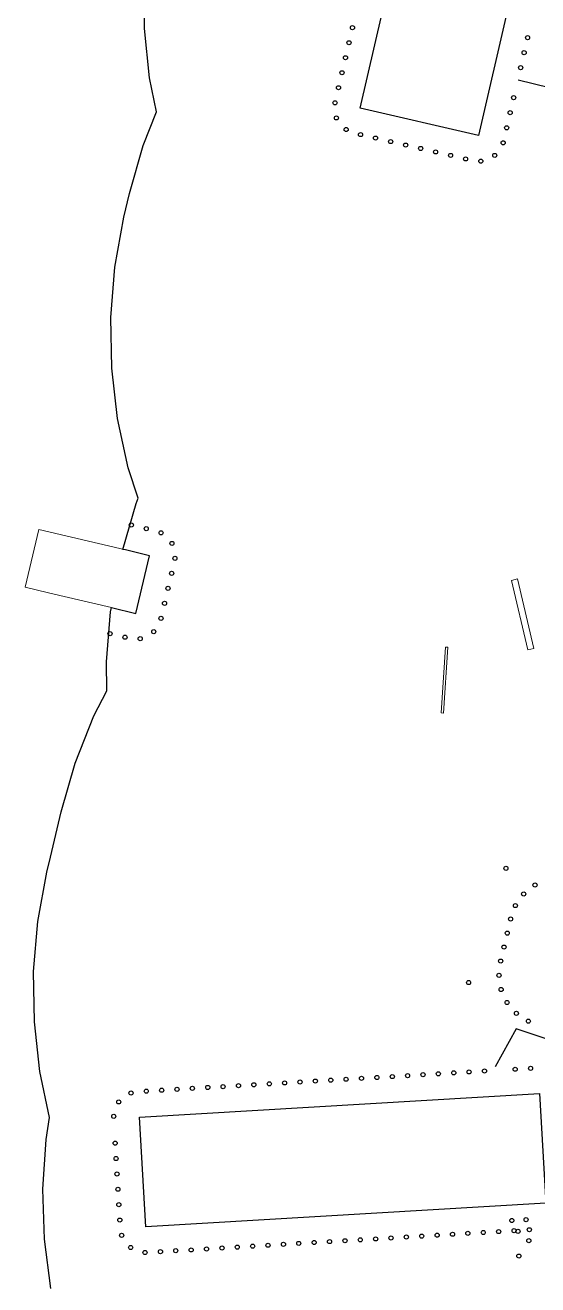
# Model space of a CAD drawing. Header units: metres. Extents: x 376 to 894, y 14078 to 15017.
# Drawn here: x 662.5 to 712.4, y 14481.4 to 14604 of the extents above; entities that cross this region are included whole.
import ezdxf

# ---------------------------------------------------------------- set-up
doc = ezdxf.new("R2010")
doc.units = ezdxf.units.M
for name, color, linetype in [('BUILDING', 7, 'Continuous'), ('ELECTR_CABLE_COMM', 7, 'Continuous'), ('GAS', 7, 'Continuous'), ('GROUND', 7, 'Continuous')]:
    doc.layers.add(name, color=color, linetype=linetype)

# ---------------------------------------------------------------- blocks, each defined once
blk = doc.blocks.new('КИЗИЛЬНИК_БЛЕСТЯЩИЙ')
blk.add_circle((0, 0), 0.2)
blk = doc.blocks.new('СНЕЖНОЯГОДНИК_ДОРЕНБОЗА')
blk.add_circle((0, 0), 0.2)
blk = doc.blocks.new('СПИРЕЯ_GREFSHEIM')
blk.add_circle((0, 0), 0.2)
blk = doc.blocks.new('ЛИПА_МЕЛКОЛИСТНАЯ')
blk.add_circle((0, 0), 0.2)

msp = doc.modelspace()

# ---------------------------------------------------------------- linework, layer by layer
at = {"layer": 'BUILDING'}
for points in [[(709.5, 14605.59), (706.63, 14593.23), (695.1, 14595.91), (697.97, 14608.27)], [(673.6, 14497.69), (712.56, 14500), (713.19, 14489.34), (674.23, 14487.03)]]:
    msp.add_lwpolyline(points, close=True, dxfattribs=at)
at = {"layer": 'BUILDING', "color": 251, "linetype": 'Continuous', "lineweight": 9, "flags": 128}
msp.add_lwpolyline([(663.8, 14554.89), (662.48, 14549.28), (663.41, 14549.06), (664.88, 14548.71), (670.88, 14547.29), (673.25, 14546.73), (674.57, 14552.34), (672.24, 14552.9), (663.8, 14554.89)], close=True, dxfattribs=at)
at = {"layer": 'ELECTR_CABLE_COMM'}
for points in [[(736.98, 14692.55), (740.28, 14640.38), (742.72, 14590.74), (710.48, 14598.64)], [(744.94, 14494.18), (725.68, 14500.64), (716.69, 14504.17), (710.31, 14506.29), (708.24, 14502.59)]]:
    msp.add_lwpolyline(points, dxfattribs=at)
at = {"layer": 'GAS', "color": 252, "linetype": 'Continuous', "lineweight": 9, "flags": 128}
for points in [[(710.42, 14550.08), (712.02, 14543.31), (711.43, 14543.17), (709.84, 14549.94), (710.42, 14550.08)], [(703.42, 14543.45), (703.64, 14543.43), (703.21, 14537.03), (702.99, 14537.05), (703.42, 14543.45)]]:
    msp.add_lwpolyline(points, dxfattribs=at)
at = {"layer": 'GROUND'}
msp.add_lwpolyline([(664.99, 14481.03), (664.36, 14485.84), (664.2, 14490.68), (664.51, 14495.51), (664.86, 14497.65), (663.91, 14502.13), (663.37, 14506.98), (663.3, 14511.87), (663.71, 14516.74), (664.59, 14521.54), (664.94, 14523), (665.97, 14527.41), (667.34, 14532.16), (669.17, 14536.75), (670.43, 14539.19), (670.39, 14542), (670.8, 14546.89), (670.87, 14547.29), (670.88, 14547.29), (673.25, 14546.73), (674.57, 14552.34), (672.24, 14552.9), (671.99, 14552.95), (673.27, 14557.42), (673.48, 14557.93), (672.52, 14560.89), (671.47, 14565.71), (670.9, 14570.6), (670.82, 14575.53), (671.22, 14580.44), (672.1, 14585.29), (672.64, 14587.6), (673.98, 14592.27), (675.26, 14595.53), (674.59, 14598.84), (674.09, 14603.66), (674.06, 14608.51)], dxfattribs=at)

# ---------------------------------------------------------------- block references
at = {"layer": 'BUSH'}
for name, p in [('СНЕЖНОЯГОДНИК_ДОРЕНБОЗА', (694.35, 14603.73)), ('СНЕЖНОЯГОДНИК_ДОРЕНБОЗА', (694.01, 14602.27)), ('СНЕЖНОЯГОДНИК_ДОРЕНБОЗА', (711.41, 14602.76)), ('СНЕЖНОЯГОДНИК_ДОРЕНБОЗА', (693.67, 14600.81)), ('СНЕЖНОЯГОДНИК_ДОРЕНБОЗА', (711.07, 14601.3)), ('СНЕЖНОЯГОДНИК_ДОРЕНБОЗА', (710.73, 14599.84)), ('СНЕЖНОЯГОДНИК_ДОРЕНБОЗА', (693.33, 14599.35)), ('СНЕЖНОЯГОДНИК_ДОРЕНБОЗА', (692.99, 14597.89)), ('СНЕЖНОЯГОДНИК_ДОРЕНБОЗА', (692.65, 14596.42)), ('СНЕЖНОЯГОДНИК_ДОРЕНБОЗА', (710.05, 14596.92)), ('СНЕЖНОЯГОДНИК_ДОРЕНБОЗА', (692.79, 14594.95)), ('СНЕЖНОЯГОДНИК_ДОРЕНБОЗА', (709.71, 14595.46)), ('СНЕЖНОЯГОДНИК_ДОРЕНБОЗА', (693.74, 14593.82)), ('СНЕЖНОЯГОДНИК_ДОРЕНБОЗА', (709.37, 14593.99)), ('СНЕЖНОЯГОДНИК_ДОРЕНБОЗА', (695.14, 14593.33)), ('СНЕЖНОЯГОДНИК_ДОРЕНБОЗА', (696.6, 14592.99)), ('СНЕЖНОЯГОДНИК_ДОРЕНБОЗА', (698.07, 14592.65)), ('СНЕЖНОЯГОДНИК_ДОРЕНБОЗА', (699.53, 14592.31)), ('СНЕЖНОЯГОДНИК_ДОРЕНБОЗА', (709.03, 14592.53)), ('СНЕЖНОЯГОДНИК_ДОРЕНБОЗА', (700.99, 14591.98)), ('СНЕЖНОЯГОДНИК_ДОРЕНБОЗА', (702.45, 14591.64)), ('СНЕЖНОЯГОДНИК_ДОРЕНБОЗА', (703.91, 14591.3)), ('СНЕЖНОЯГОДНИК_ДОРЕНБОЗА', (705.37, 14590.96)), ('СНЕЖНОЯГОДНИК_ДОРЕНБОЗА', (708.21, 14591.3)), ('СНЕЖНОЯГОДНИК_ДОРЕНБОЗА', (706.85, 14590.74)), ('СНЕЖНОЯГОДНИК_ДОРЕНБОЗА', (672.81, 14555.33)), ('СНЕЖНОЯГОДНИК_ДОРЕНБОЗА', (674.27, 14554.98)), ('СНЕЖНОЯГОДНИК_ДОРЕНБОЗА', (675.71, 14554.57)), ('СНЕЖНОЯГОДНИК_ДОРЕНБОЗА', (676.77, 14553.54)), ('СНЕЖНОЯГОДНИК_ДОРЕНБОЗА', (677.06, 14552.09)), ('СНЕЖНОЯГОДНИК_ДОРЕНБОЗА', (676.74, 14550.63)), ('СНЕЖНОЯГОДНИК_ДОРЕНБОЗА', (676.39, 14549.17)), ('СНЕЖНОЯГОДНИК_ДОРЕНБОЗА', (676.05, 14547.71)), ('СНЕЖНОЯГОДНИК_ДОРЕНБОЗА', (675.7, 14546.25)), ('СНЕЖНОЯГОДНИК_ДОРЕНБОЗА', (670.74, 14544.76)), ('СНЕЖНОЯГОДНИК_ДОРЕНБОЗА', (672.2, 14544.41)), ('СНЕЖНОЯГОДНИК_ДОРЕНБОЗА', (675, 14544.95)), ('СНЕЖНОЯГОДНИК_ДОРЕНБОЗА', (673.68, 14544.27)), ('КИЗИЛЬНИК_БЛЕСТЯЩИЙ', (712.13, 14520.29)), ('СПИРЕЯ_GREFSHEIM', (711.03, 14519.42)), ('СНЕЖНОЯГОДНИК_ДОРЕНБОЗА', (710.22, 14518.29)), ('КИЗИЛЬНИК_БЛЕСТЯЩИЙ', (709.75, 14516.98)), ('СПИРЕЯ_GREFSHEIM', (709.43, 14515.61)), ('СНЕЖНОЯГОДНИК_ДОРЕНБОЗА', (709.11, 14514.25)), ('КИЗИЛЬНИК_БЛЕСТЯЩИЙ', (708.79, 14512.89)), ('СПИРЕЯ_GREFSHEIM', (708.62, 14511.5)), ('СНЕЖНОЯГОДНИК_ДОРЕНБОЗА', (708.83, 14510.12)), ('КИЗИЛЬНИК_БЛЕСТЯЩИЙ', (709.41, 14508.86)), ('СПИРЕЯ_GREFSHEIM', (710.32, 14507.8)), ('СНЕЖНОЯГОДНИК_ДОРЕНБОЗА', (711.49, 14507.04)), ('СНЕЖНОЯГОДНИК_ДОРЕНБОЗА', (695.23, 14501.48)), ('СНЕЖНОЯГОДНИК_ДОРЕНБОЗА', (696.73, 14501.56)), ('СНЕЖНОЯГОДНИК_ДОРЕНБОЗА', (698.23, 14501.65)), ('СНЕЖНОЯГОДНИК_ДОРЕНБОЗА', (699.72, 14501.74)), ('СНЕЖНОЯГОДНИК_ДОРЕНБОЗА', (701.22, 14501.83)), ('СНЕЖНОЯГОДНИК_ДОРЕНБОЗА', (702.72, 14501.92)), ('СНЕЖНОЯГОДНИК_ДОРЕНБОЗА', (704.22, 14502.01)), ('СНЕЖНОЯГОДНИК_ДОРЕНБОЗА', (705.71, 14502.1)), ('СНЕЖНОЯГОДНИК_ДОРЕНБОЗА', (707.21, 14502.19)), ('СНЕЖНОЯГОДНИК_ДОРЕНБОЗА', (710.2, 14502.36)), ('СНЕЖНОЯГОДНИК_ДОРЕНБОЗА', (711.7, 14502.45)), ('СНЕЖНОЯГОДНИК_ДОРЕНБОЗА', (674.27, 14500.23)), ('СНЕЖНОЯГОДНИК_ДОРЕНБОЗА', (675.77, 14500.32)), ('СНЕЖНОЯГОДНИК_ДОРЕНБОЗА', (677.26, 14500.41)), ('СНЕЖНОЯГОДНИК_ДОРЕНБОЗА', (678.76, 14500.5)), ('СНЕЖНОЯГОДНИК_ДОРЕНБОЗА', (680.26, 14500.59)), ('СНЕЖНОЯГОДНИК_ДОРЕНБОЗА', (681.75, 14500.67)), ('СНЕЖНОЯГОДНИК_ДОРЕНБОЗА', (683.25, 14500.76)), ('СНЕЖНОЯГОДНИК_ДОРЕНБОЗА', (684.75, 14500.85)), ('СНЕЖНОЯГОДНИК_ДОРЕНБОЗА', (686.25, 14500.94)), ('СНЕЖНОЯГОДНИК_ДОРЕНБОЗА', (687.74, 14501.03)), ('СНЕЖНОЯГОДНИК_ДОРЕНБОЗА', (689.24, 14501.12)), ('СНЕЖНОЯГОДНИК_ДОРЕНБОЗА', (690.74, 14501.21)), ('СНЕЖНОЯГОДНИК_ДОРЕНБОЗА', (692.24, 14501.3)), ('СНЕЖНОЯГОДНИК_ДОРЕНБОЗА', (693.73, 14501.39)), ('СНЕЖНОЯГОДНИК_ДОРЕНБОЗА', (671.59, 14499.18)), ('СНЕЖНОЯГОДНИК_ДОРЕНБОЗА', (672.78, 14500.05)), ('СНЕЖНОЯГОДНИК_ДОРЕНБОЗА', (671.1, 14497.78)), ('СНЕЖНОЯГОДНИК_ДОРЕНБОЗА', (671.24, 14495.17)), ('СНЕЖНОЯГОДНИК_ДОРЕНБОЗА', (671.33, 14493.67)), ('СНЕЖНОЯГОДНИК_ДОРЕНБОЗА', (671.42, 14492.17)), ('СНЕЖНОЯГОДНИК_ДОРЕНБОЗА', (671.51, 14490.68)), ('СНЕЖНОЯГОДНИК_ДОРЕНБОЗА', (671.6, 14489.18)), ('СНЕЖНОЯГОДНИК_ДОРЕНБОЗА', (671.69, 14487.68)), ('СПИРЕЯ_GREFSHEIM', (709.87, 14487.64)), ('КИЗИЛЬНИК_БЛЕСТЯЩИЙ', (711.26, 14487.72)), ('СНЕЖНОЯГОДНИК_ДОРЕНБОЗА', (711.58, 14486.74)), ('СНЕЖНОЯГОДНИК_ДОРЕНБОЗА', (671.87, 14486.2)), ('СНЕЖНОЯГОДНИК_ДОРЕНБОЗА', (692.12, 14485.59)), ('СНЕЖНОЯГОДНИК_ДОРЕНБОЗА', (693.62, 14485.67)), ('СНЕЖНОЯГОДНИК_ДОРЕНБОЗА', (695.11, 14485.76)), ('СНЕЖНОЯГОДНИК_ДОРЕНБОЗА', (696.61, 14485.85)), ('СНЕЖНОЯГОДНИК_ДОРЕНБОЗА', (698.11, 14485.94)), ('СНЕЖНОЯГОДНИК_ДОРЕНБОЗА', (699.6, 14486.03)), ('СНЕЖНОЯГОДНИК_ДОРЕНБОЗА', (701.1, 14486.12)), ('СНЕЖНОЯГОДНИК_ДОРЕНБОЗА', (702.6, 14486.21)), ('СНЕЖНОЯГОДНИК_ДОРЕНБОЗА', (704.1, 14486.3)), ('СНЕЖНОЯГОДНИК_ДОРЕНБОЗА', (705.59, 14486.39)), ('СНЕЖНОЯГОДНИК_ДОРЕНБОЗА', (707.09, 14486.47)), ('СНЕЖНОЯГОДНИК_ДОРЕНБОЗА', (708.59, 14486.56)), ('СНЕЖНОЯГОДНИК_ДОРЕНБОЗА', (710.09, 14486.65)), ('СНЕЖНОЯГОДНИК_ДОРЕНБОЗА', (710.47, 14486.59)), ('КИЗИЛЬНИК_БЛЕСТЯЩИЙ', (711.53, 14485.68)), ('СНЕЖНОЯГОДНИК_ДОРЕНБОЗА', (672.75, 14485.01)), ('СНЕЖНОЯГОДНИК_ДОРЕНБОЗА', (674.15, 14484.53)), ('СНЕЖНОЯГОДНИК_ДОРЕНБОЗА', (675.65, 14484.61)), ('СНЕЖНОЯГОДНИК_ДОРЕНБОЗА', (677.14, 14484.7)), ('СНЕЖНОЯГОДНИК_ДОРЕНБОЗА', (678.64, 14484.78)), ('СНЕЖНОЯГОДНИК_ДОРЕНБОЗА', (680.14, 14484.87)), ('СНЕЖНОЯГОДНИК_ДОРЕНБОЗА', (681.64, 14484.96)), ('СНЕЖНОЯГОДНИК_ДОРЕНБОЗА', (683.13, 14485.05)), ('СНЕЖНОЯГОДНИК_ДОРЕНБОЗА', (684.63, 14485.14)), ('СНЕЖНОЯГОДНИК_ДОРЕНБОЗА', (686.13, 14485.23)), ('СНЕЖНОЯГОДНИК_ДОРЕНБОЗА', (687.63, 14485.32)), ('СНЕЖНОЯГОДНИК_ДОРЕНБОЗА', (689.12, 14485.41)), ('СНЕЖНОЯГОДНИК_ДОРЕНБОЗА', (690.62, 14485.5))]:
    msp.add_blockref(name, p, dxfattribs=at)
at = {"layer": 'TREE'}
for p in [(709.3, 14521.92), (705.66, 14510.8), (710.56, 14484.18)]:
    msp.add_blockref('ЛИПА_МЕЛКОЛИСТНАЯ', p, dxfattribs=at)

doc.saveas('drawing.dxf')
